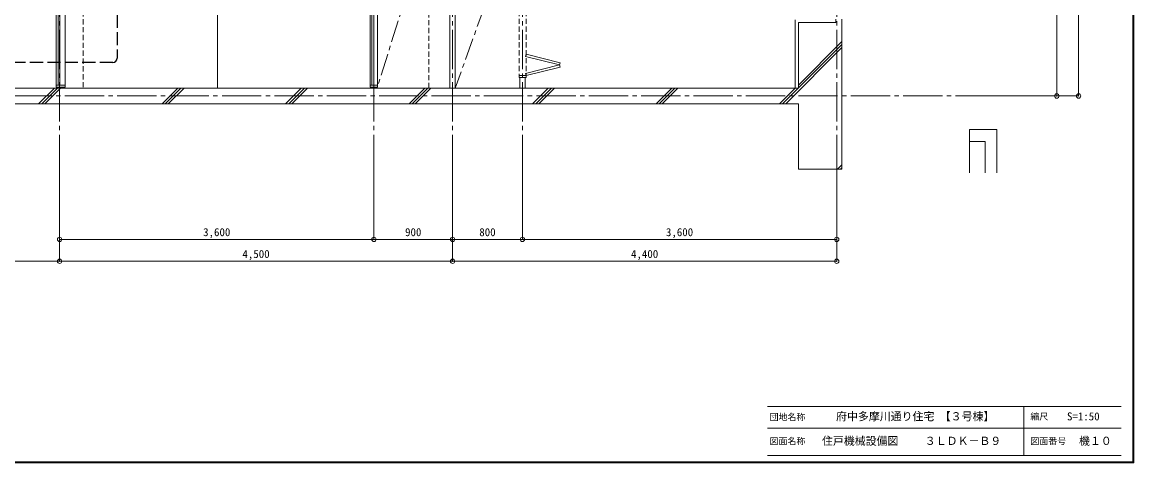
# Model space of a CAD drawing. Units: millimetres at full size, sheet at 1:50. Extents: x -9674 to 9699, y -6794 to 6791.
# Drawn here: x -3031 to 9699, y -6794 to -1747 of the extents above; entities that cross this region are included whole.
import ezdxf
from ezdxf.enums import TextEntityAlignment as Align

# ---------------------------------------------------------------- set-up
doc = ezdxf.new("R2010")
doc.units = ezdxf.units.MM
doc.header["$LTSCALE"] = 50
doc.header["$PDMODE"] = 32
doc.header["$PDSIZE"] = 50
for name, pattern in [('CHAIN1', [8, 5, -1, 1, -1]), ('CHAIN2', [12, 9, -1, 1, -1]), ('DASHED1', [1.8, 1.2, -0.6]), ('DASHED3', [4, 3, -1])]:
    doc.linetypes.add(name, pattern=pattern)
for name, color, linetype, lineweight in [('0-0_図面枠', 7, 'Continuous', 9), ('0-1_タイトル', 7, 'Continuous', 9), ('1-0_芯', 134, 'CHAIN2', 9), ('1-1_躯体', 134, 'Continuous', 9), ('1-2_間仕切', 134, 'Continuous', 9), ('1-3_建具', 134, 'Continuous', 9), ('1-4_仕上げ', 134, 'Continuous', 9), ('1-7_その他', 134, 'DASHED1', 9), ('1-8_ハッチ', 134, 'Continuous', 9), ('1-B_寸法', 134, 'Continuous', 9), ('1-C_梁', 134, 'DASHED1', 9), ('2-2', 5, 'DASHED3', 25)]:
    doc.layers.add(name, color=color, linetype=linetype, lineweight=lineweight)
doc.styles.add('ＭＳ ゴシック', font='')
doc.styles.get('ＭＳ ゴシック').set_extended_font_data('MS Gothic')

msp = doc.modelspace()

# ---------------------------------------------------------------- linework, layer by layer
at = {"layer": '0-0_図面枠'}
for p, q in [((9688.35, -6783.35), (9688.35, 6780.85)), ((9690.11, -6785.11), (9690.11, 6782.61)), ((9691.87, -6786.88), (9691.87, 6784.38)), ((9693.64, 6786.14), (9693.64, -6788.64)), ((9695.4, -6790.4), (9695.4, 6787.9)), ((9697.16, -6792.16), (9697.16, 6789.66)), ((-9673.92, -6793.93), (9698.92, -6793.93)), ((-9672.16, -6792.16), (9697.16, -6792.16)), ((-9670.4, -6790.4), (9695.4, -6790.4)), ((9693.64, -6788.64), (-9668.64, -6788.64)), ((-9666.87, -6786.88), (9691.87, -6786.88)), ((-9665.11, -6785.11), (9690.11, -6785.11)), ((-9663.35, -6783.35), (9688.35, -6783.35))]:
    msp.add_line(p, q, dxfattribs=at)
msp.add_lwpolyline([(9698.92, -6793.93), (9698.92, 6791.43), (-9673.92, 6791.43)], dxfattribs=at)
at = {"layer": '0-1_タイトル'}
for p, q in [((5503.35, -6148.35), (7653.35, -6148.35)), ((7653.35, -6148.35), (9553.35, -6148.35)), ((8439.55, -6148.35), (8439.55, -6710.85)), ((5503.35, -6398.35), (9553.35, -6398.35)), ((5503.35, -6710.85), (9553.35, -6710.85))]:
    msp.add_line(p, q, dxfattribs=at)
at = {"layer": '1-0_芯'}
for p, q in [((-2602.5, -3485.53), (-2602.5, 4587.68)), ((1897.5, -3485.53), (1897.5, 4587.68)), ((6297.5, -3485.53), (6297.5, 4587.68)), ((997.5, -3485.53), (997.5, 207.68)), ((2697.5, -3485.53), (2697.5, 207.68)), ((-8542.5, -2592.32), (8067.5, -2592.32))]:
    msp.add_line(p, q, dxfattribs=at)
at = {"layer": '1-1_躯体'}
for p, q in [((6287.5, -1752.29), (5857.5, -1752.29)), ((6287.5, -1752.29), (6287.5, -1712.29)), ((6357.5, -3432.32), (6357.5, -1712.29)), ((-6742.5, -2682.32), (5857.5, -2682.32)), ((5857.5, -3432.32), (5857.5, -2682.32)), ((5857.5, -3432.32), (6357.5, -3432.32))]:
    msp.add_line(p, q, dxfattribs=at)
msp.add_lwpolyline([(-6742.5, -2502.32), (5857.5, -2502.32), (5857.5, -1752.29)], dxfattribs=at)
at = {"layer": '1-2_間仕切'}
for p, q in [((1867.5, -2502.32), (1867.5, 177.68)), ((1927.5, -2502.32), (1927.5, -432.32)), ((2667.5, -2502.32), (2667.5, -2382.32)), ((2727.5, -2502.32), (2727.5, -2382.32)), ((-2632.5, -2502.32), (-2632.5, -2492.32)), ((-2572.5, -2502.32), (-2572.5, -2492.32)), ((967.5, -2502.32), (967.5, -2492.32)), ((1027.5, -2502.32), (1027.5, -2492.32))]:
    msp.add_line(p, q, dxfattribs=at)
at = {"layer": '1-3_建具'}
for p, q in [((-2642.5, -2467.32), (-2642.5, 152.68)), ((-2537.5, 152.68), (-2537.5, -2467.32)), ((952.5, -2467.32), (952.5, 152.68)), ((1037.5, 152.68), (1037.5, -2467.32)), ((-2620, -2467.32), (-2620, -1573.98)), ((-2600, -1573.98), (-2600, -2467.32)), ((975, -1573.98), (975, -2467.32)), ((995, -1573.98), (995, -2467.32)), ((2733.94, -2139.03), (2740, -2114.78)), ((2733.94, -2139.03), (3121.99, -2236.05)), ((3128.06, -2211.79), (2740, -2114.78)), ((3121.99, -2236.05), (3128.06, -2211.79)), ((2740, -2357.32), (2660, -2357.32)), ((2660, -2382.32), (2660, -2357.32)), ((2740, -2382.32), (2660, -2382.32)), ((2733.94, -2333.06), (2740, -2357.32)), ((2740, -2382.32), (2740, -2357.32)), ((-2642.5, -2492.32), (-2642.5, -2467.32)), ((-2537.5, -2467.32), (-2642.5, -2467.32)), ((-2537.5, -2492.32), (-2642.5, -2492.32)), ((-2537.5, -2492.32), (-2537.5, -2467.32)), ((1037.5, -2467.32), (952.5, -2467.32)), ((1037.5, -2492.32), (1037.5, -2467.32))]:
    msp.add_line(p, q, dxfattribs=at)
at = {"layer": '1-3_建具', "linetype": 'DASHED1'}
for p, q in [((2660, -807.32), (2660, -2357.32)), ((2740, -807.32), (2740, -2357.32))]:
    msp.add_line(p, q, dxfattribs=at)
at = {"layer": '1-3_建具'}
for points in [[(2733.94, -2333.06), (3121.99, -2236.05), (3128.06, -2260.3), (2740, -2357.32)], [(1037.5, -2492.32), (952.5, -2492.32), (952.5, -2467.32)]]:
    msp.add_lwpolyline(points, dxfattribs=at)
at = {"layer": '1-4_仕上げ'}
msp.add_line((-792.5, -1608.98), (-792.5, -2502.32), dxfattribs=at)
at = {"layer": '1-7_その他', "linetype": 'CHAIN1'}
for p, q in [((1867.5, 177.68), (1037.5, -2492.32)), ((2671.5, -432.32), (1927.5, -2502.32))]:
    msp.add_line(p, q, dxfattribs=at)
at = {"layer": '1-8_ハッチ'}
for p, q in [((5822.5, -2502.32), (5822.5, -1719.29)), ((5677.97, -2682.32), (6357.5, -2002.78)), ((5857.5, -2467.43), (6357.5, -1967.43)), ((5713.32, -2682.32), (6357.5, -2038.14)), ((-2842.67, -2682.32), (-2662.67, -2502.32)), ((-2807.32, -2682.32), (-2627.32, -2502.32)), ((-2771.96, -2682.32), (-2591.96, -2502.32)), ((-1428.46, -2682.32), (-1248.46, -2502.32)), ((-1393.1, -2682.32), (-1213.1, -2502.32)), ((-1357.75, -2682.32), (-1177.75, -2502.32)), ((-14.24, -2682.32), (165.76, -2502.32)), ((21.11, -2682.32), (201.11, -2502.32)), ((56.47, -2682.32), (236.47, -2502.32)), ((1399.97, -2682.32), (1579.97, -2502.32)), ((1435.33, -2682.32), (1615.33, -2502.32)), ((1470.68, -2682.32), (1650.68, -2502.32)), ((2814.18, -2682.32), (2994.18, -2502.32)), ((2849.54, -2682.32), (3029.54, -2502.32)), ((2884.89, -2682.32), (3064.89, -2502.32)), ((4228.4, -2682.32), (4408.4, -2502.32)), ((4263.75, -2682.32), (4443.75, -2502.32)), ((4299.11, -2682.32), (4479.11, -2502.32)), ((5642.61, -2682.32), (5822.61, -2502.32)), ((6306.82, -3432.32), (6357.5, -3381.64)), ((6342.18, -3432.32), (6357.5, -3417))]:
    msp.add_line(p, q, dxfattribs=at)
at = {"layer": '1-B_寸法'}
for p, q in [((9067.5, -2592.32), (9067.5, 3587.68)), ((8817.5, -2592.32), (8817.5, -402.32)), ((8067.5, -2592.32), (9067.5, -2592.32)), ((7817.5, -2977.32), (7817.5, -3112.32)), ((7817.5, -2977.32), (8132.5, -2977.32)), ((8132.5, -3474.32), (8132.5, -2977.32)), ((7817.5, -3112.32), (7997.5, -3112.32)), ((7817.5, -3112.32), (7817.5, -3474.32)), ((7997.5, -3474.32), (7997.5, -3112.32)), ((-2602.5, -4485.53), (-2602.5, -3485.53)), ((997.5, -4235.53), (997.5, -3485.53)), ((1897.5, -4485.53), (1897.5, -3485.53)), ((2697.5, -4235.53), (2697.5, -3485.53)), ((6297.5, -4485.53), (6297.5, -3485.53)), ((-2602.5, -4235.53), (997.5, -4235.53)), ((997.5, -4235.53), (1897.5, -4235.53)), ((1897.5, -4235.53), (2697.5, -4235.53)), ((2697.5, -4235.53), (6297.5, -4235.53)), ((-6802.5, -4485.53), (-2602.5, -4485.53)), ((-2602.5, -4485.53), (1897.5, -4485.53)), ((1897.5, -4485.53), (6297.5, -4485.53))]:
    msp.add_line(p, q, dxfattribs=at)
for p in [(8817.5, -2592.32), (9067.5, -2592.32), (-2602.5, -4235.53), (997.5, -4235.53), (1897.5, -4235.53), (2697.5, -4235.53), (6297.5, -4235.53), (-2602.5, -4485.53), (1897.5, -4485.53), (6297.5, -4485.53)]:
    msp.add_point(p, dxfattribs=at)
at = {"layer": '1-C_梁'}
for p, q in [((-2332.5, 177.68), (-2332.5, -2502.32)), ((1627.5, -2502.32), (1627.5, 177.68))]:
    msp.add_line(p, q, dxfattribs=at)
at = {"layer": '2-2'}
for p, q in [((-1942.3, -261.15), (-1942.3, -2158.19)), ((-1992.3, -2208.19), (-4461.96, -2208.19))]:
    msp.add_line(p, q, dxfattribs=at)
at = {"layer": '2-2', "linetype": 'Continuous'}
msp.add_arc((-1992.3, -2158.19), 50, 270, 0, dxfattribs=at)

# ---------------------------------------------------------------- texts
at = {"layer": '0-1_タイトル', "style": 'ＭＳ ゴシック'}
for s, height, p in [('団地名称', 73.31, (5528.35, -6328.57)), ('府中多摩川通り住宅 【３号棟】', 91.64, (6290.2, -6335.85)), ('縮尺', 73.31, (8514.55, -6323.35)), ('S=1:50', 91.64, (8933.95, -6335.85)), ('住戸機械設備図', 91.64, (6128.35, -6617.1)), ('機１０', 91.64, (9071.45, -6617.1)), ('図面名称', 73.31, (5528.35, -6604.6)), ('３ＬＤＫ－Ｂ９', 91.64, (7305.86, -6617.1)), ('図面番号', 73.31, (8514.55, -6604.6))]:
    msp.add_text(s, height=height, dxfattribs=at).set_placement(p, align=Align.BOTTOM_LEFT)
at = {"layer": '1-B_寸法', "style": 'ＭＳ ゴシック'}
for s, p in [('3,600', (-958.75, -4225.53)), ('900', (1353.75, -4225.53)), ('800', (2203.75, -4225.53)), ('3,600', (4341.25, -4225.53)), ('4,500', (-508.75, -4475.53)), ('4,400', (3941.25, -4475.53))]:
    msp.add_text(s, height=91.64, dxfattribs=at).set_placement(p, align=Align.BOTTOM_LEFT)

doc.saveas('drawing.dxf')
